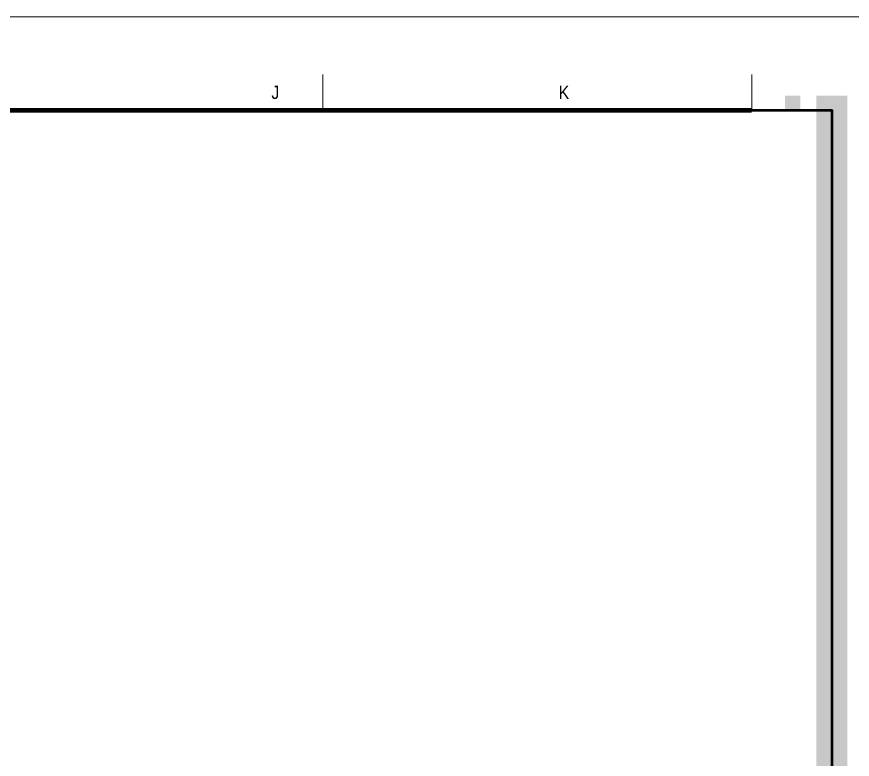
# Model space of a CAD drawing. Header units: millimetres. Extents: x 404985 to 540841, y 1898 to 26709.
# Drawn here: x 531972 to 537033, y 21729 to 26227 of the extents above; entities that cross this region are included whole.
import ezdxf
from ezdxf.enums import TextEntityAlignment as Align

# ---------------------------------------------------------------- set-up
doc = ezdxf.new("R2010")
doc.units = ezdxf.units.MM
doc.layers.add('TK', color=51, linetype='Continuous', lineweight=18)
doc.layers.add('原始结构', color=7, linetype='Continuous', lineweight=50)
doc.styles.add('GridRef', font='au101s01.shx', dxfattribs={"width": 0.9, "height": 2.5})

# ---------------------------------------------------------------- blocks, each defined once
blk = doc.blocks.new('regggg')
at = {"layer": 'TK', "color": 45, "ltscale": 3}
blk.add_line((188267, 5439.4), (214873.7, 5439.4), dxfattribs=at)
at = {"layer": 'TK', "color": 45}
for p, q in [((209492.7, 5004.6), (209492.7, 5171.2)), ((211485.9, 5004.6), (211485.9, 5171.2)), ((211485.9, 5004.6), (211485.9, 5171.2))]:
    blk.add_line(p, q, dxfattribs=at)
at = {"layer": 'TK', "color": 45, "const_width": 21.8}
blk.add_lwpolyline([(211485.9, 5004.6), (189560.3, 5004.6), (189560.3, -12464.7), (211485.9, -12464.7)], dxfattribs=at)
at = {"layer": 'TK', "color": 45}
for points in [[(211639.4, 4999.6), (211712.1, 4999.6), (211639.4, 5072.3), (211712.1, 5072.3)], [(211784.9, 5072.3), (211784.9, -12464.7), (211930.4, 5072.3), (211930.4, -12464.7)]]:
    blk.add_solid(points, dxfattribs=at)
at = {"layer": 'TK', "color": 45, "style": 'GridRef', "width": 0.9}
for s, p in [('J', (209272, 5087.9)), ('K', (210612.9, 5087.9))]:
    blk.add_text(s, height=61, dxfattribs=at).set_placement(p, align=Align.MIDDLE_CENTER)

msp = doc.modelspace()

# ---------------------------------------------------------------- linework, layer by layer
at = {"layer": '原始结构'}
msp.add_lwpolyline([(507840.8, 25660.3), (536909.3, 25660.3), (536909.3, 2885.9), (507840.8, 2885.9)], close=True, dxfattribs=at)

# ---------------------------------------------------------------- block references
at = {"xscale": 1.303680000000168, "yscale": 1.303680000000168, "zscale": 1.303680000000168}
msp.add_blockref('regggg', (260714.7, 19135.9), dxfattribs=at)

doc.saveas('drawing.dxf')
